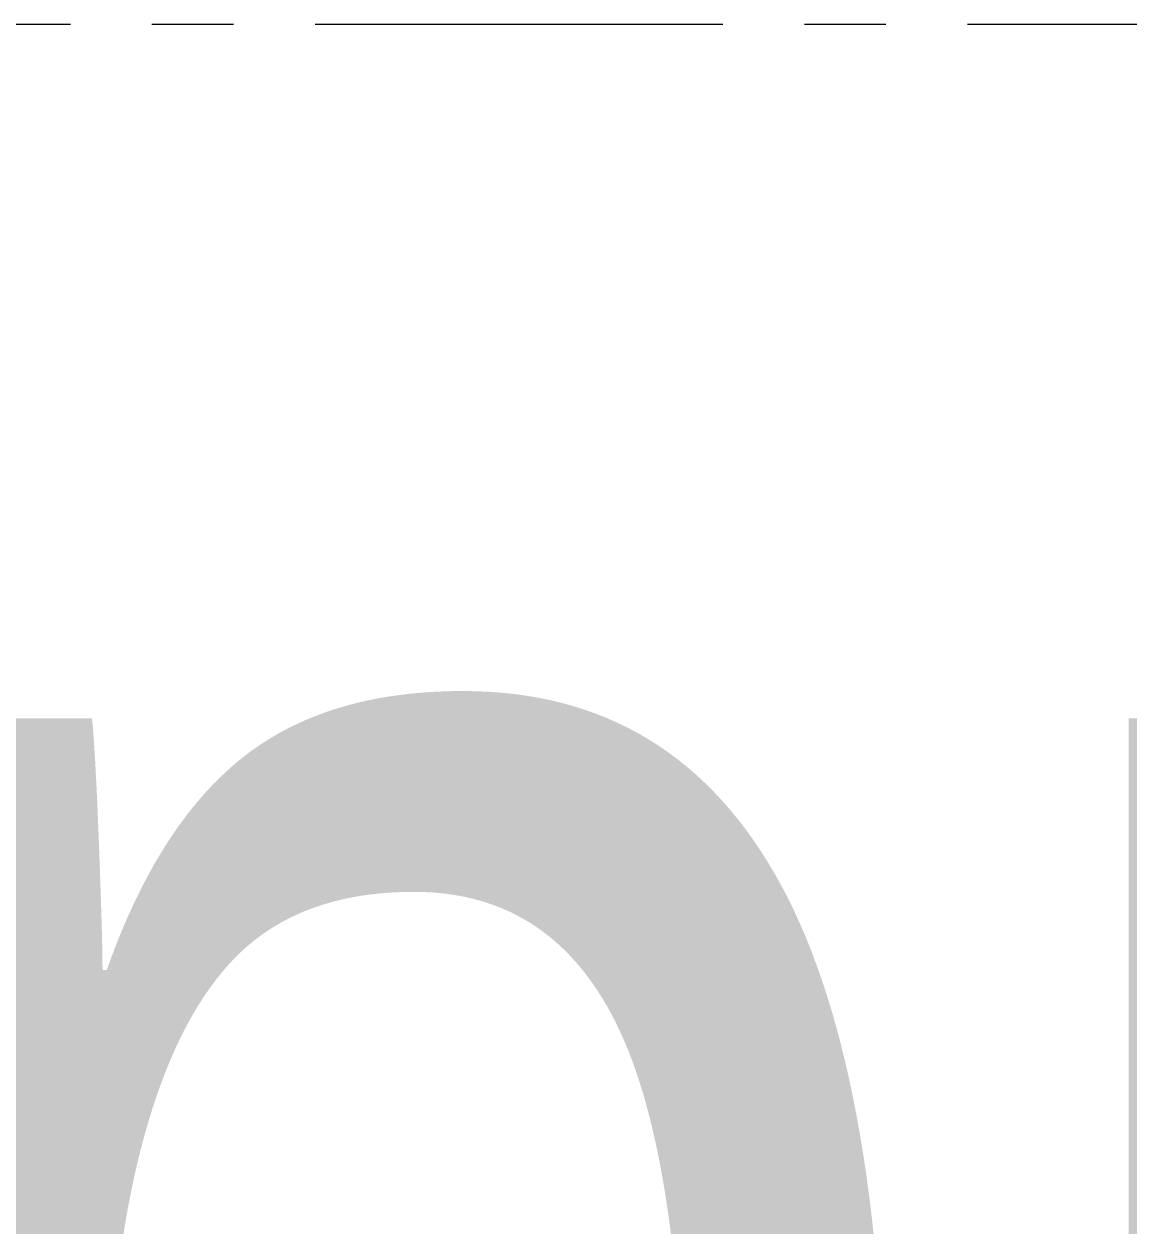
# Model space of a CAD drawing. Header units: millimetres. Extents: x -85420 to 1195317, y -69347 to 470418.
# Drawn here: x 712027 to 715414, y 56431 to 60115 of the extents above; entities that cross this region are included whole.
import ezdxf
from ezdxf.enums import TextEntityAlignment as Align

# ---------------------------------------------------------------- set-up
doc = ezdxf.new("R2018")
doc.units = ezdxf.units.MM
doc.linetypes.add('CENTER', pattern=[2, 1.25, -0.25, 0.25, -0.25])
for name, color, linetype, lineweight in [('АР_Маркер экспликации', 239, 'Continuous', 13), ('АР_Номер помещения', 250, 'Continuous', 9), ('АР_Оси', 7, 'Continuous', 25)]:
    doc.layers.add(name, color=color, linetype=linetype, lineweight=lineweight)
doc.layers.add('АР_Названия помещений', color=124, linetype='Continuous', lineweight=5, plot=False)
doc.layers.add('АР_Помещения_площадь', color=19, linetype='Continuous', lineweight=9, plot=False)
doc.styles.add('ISOCPEUR', font='', dxfattribs={"height": 250})
doc.styles.get("Standard").update_dxf_attribs({"font": 'GOST.TTF'})
doc.styles.get('ISOCPEUR').set_extended_font_data('ISOCPEUR', italic=True)

# ---------------------------------------------------------------- blocks, each defined once
blk = doc.blocks.new('*U528')
at = {"color": 7, "style": 'ISOCPEUR', "width": 0.7, "flags": 1}
blk.add_attdef('КАТЕГОРИЯ', (-499.2, -2092.2), '', height=250, dxfattribs=at)
at = {"layer": 'АР_Номер помещения', "color": 7, "style": 'ISOCPEUR', "width": 0.7}
blk.add_attdef('НОМЕР_ПОМЕЩЕНИЯ', text='', height=300, dxfattribs=at).set_placement((-517.6, 1402.8), align=Align.MIDDLE_CENTER)
at = {"layer": 'АР_Помещения_площадь', "color": 7, "lineweight": 30, "width": 0.7, "flags": 104}
blk.add_attdef('ИМЯ_ПОМЕЩЕНИЯ', text='', height=100, dxfattribs=at).set_placement((157.6, 1217.1), align=Align.MIDDLE_CENTER)
at = {"layer": 'АР_Помещения_площадь', "color": 7, "style": 'ISOCPEUR', "width": 0.7}
blk.add_attdef('ПЛОЩАДЬ_ПОМЕЩЕНИЯ', text='', height=200, dxfattribs=at).set_placement((-318.5, 582.6), align=Align.MIDDLE_RIGHT)
blk = doc.blocks.new('*U526')
at = {"color": 7, "style": 'ISOCPEUR', "width": 0.7, "flags": 1}
blk.add_attdef('КАТЕГОРИЯ', (-499.2, -2092.2), '', height=250, dxfattribs=at)
at = {"layer": 'АР_Номер помещения', "color": 7, "style": 'ISOCPEUR', "width": 0.7}
blk.add_attdef('НОМЕР_ПОМЕЩЕНИЯ', text='', height=300, dxfattribs=at).set_placement((-13874.5, 6637.6), align=Align.MIDDLE_CENTER)
at = {"layer": 'АР_Помещения_площадь', "color": 7, "lineweight": 30, "width": 0.7, "flags": 104}
blk.add_attdef('ИМЯ_ПОМЕЩЕНИЯ', text='', height=100, dxfattribs=at).set_placement((157.6, 1217.1), align=Align.MIDDLE_CENTER)
at = {"layer": 'АР_Помещения_площадь', "color": 7, "style": 'ISOCPEUR', "width": 0.7}
blk.add_attdef('ПЛОЩАДЬ_ПОМЕЩЕНИЯ', text='', height=200, dxfattribs=at).set_placement((-12654.6, 407.7), align=Align.MIDDLE_RIGHT)

msp = doc.modelspace()

# ---------------------------------------------------------------- linework, layer by layer
at = {"layer": 'АР_Оси', "linetype": 'CENTER', "lineweight": 9, "ltscale": 1000}
msp.add_line((674919.3, 60114.7), (758097.7, 60114.7), dxfattribs=at)

# ---------------------------------------------------------------- block references
at = {"layer": 'АР_Маркер экспликации', "lineweight": 9}
ref = msp.add_blockref('*U528', (703289.8, 60708.8), dxfattribs=at)
lines = msp.add_mtext('\\W0.8000;Коридор и рекреация (основная и старшая школа)', dxfattribs={"layer": 'АР_Названия помещений', "insert": (703636.8, 59434.2), "char_height": 6239.8, "width": 926.94, "attachment_point": 1})
ref.add_attrib('ИМЯ_ПОМЕЩЕНИЯ', '', (703636.8, 59434.2), dxfattribs={"flags": 104}).embed_mtext(lines)
ref = msp.add_blockref('*U526', (699177, 54386.5), dxfattribs=at)
lines = msp.add_mtext('\\W0.8000;Кабинет материальной технологии тип 2', dxfattribs={"layer": 'АР_Названия помещений', "insert": (685342.7, 59194.2), "char_height": 4891.956, "width": 926.94, "attachment_point": 1})
ref.add_attrib('ИМЯ_ПОМЕЩЕНИЯ', '', (685342.7, 59194.2), dxfattribs={"flags": 104}).embed_mtext(lines)

doc.saveas('drawing.dxf')
